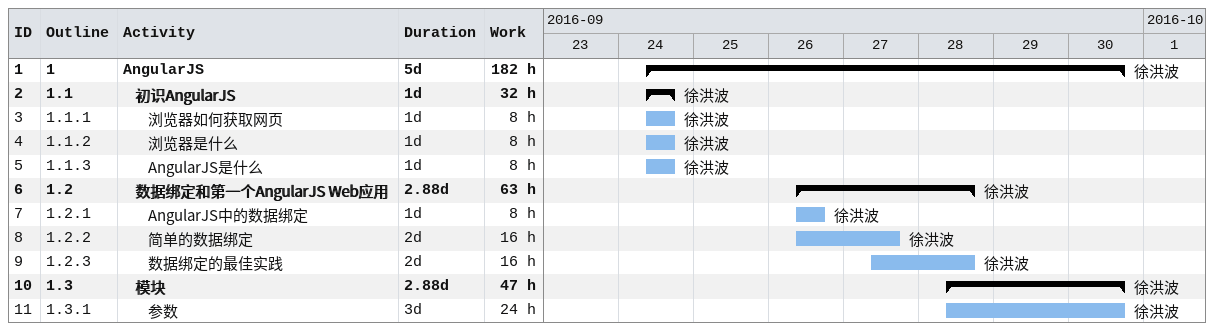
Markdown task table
| ID | WBS | Task | Duration | Start | Finish | Resources | Work (h) |
|---|---|---|---|---|---|---|---|
| 1 | 1 | **AngularJS** | 5d | 2016-09-24 | 2016-09-30 | 徐洪波 | 182 |
| 2 | 1.1 | **初识AngularJS** | 1d | 2016-09-24 | 2016-09-24 | 徐洪波 | 32 |
| 3 | 1.1.1 | 浏览器如何获取网页 | 1d | 2016-09-24 | 2016-09-24 | 徐洪波 | 8 |
| 4 | 1.1.2 | 浏览器是什么 | 1d | 2016-09-24 | 2016-09-24 | 徐洪波 | 8 |
| 5 | 1.1.3 | AngularJS是什么 | 1d | 2016-09-24 | 2016-09-24 | 徐洪波 | 8 |
| 6 | 1.2 | **数据绑定和第一个AngularJS Web应用** | 2.88d | 2016-09-26 | 2016-09-28 | 徐洪波 | 63 |
| 7 | 1.2.1 | AngularJS中的数据绑定 | 1d | 2016-09-26 | 2016-09-26 | 徐洪波 | 8 |
| 8 | 1.2.2 | 简单的数据绑定 | 2d | 2016-09-26 | 2016-09-27 | 徐洪波 | 16 |
| 9 | 1.2.3 | 数据绑定的最佳实践 | 2d | 2016-09-27 | 2016-09-28 | 徐洪波 | 16 |
| 10 | 1.3 | **模块** | 2.88d | 2016-09-28 | 2016-09-30 | 徐洪波 | 47 |
| 11 | 1.3.1 | 参数 | 3d | 2016-09-28 | 2016-09-30 | 徐洪波 | 24 |
